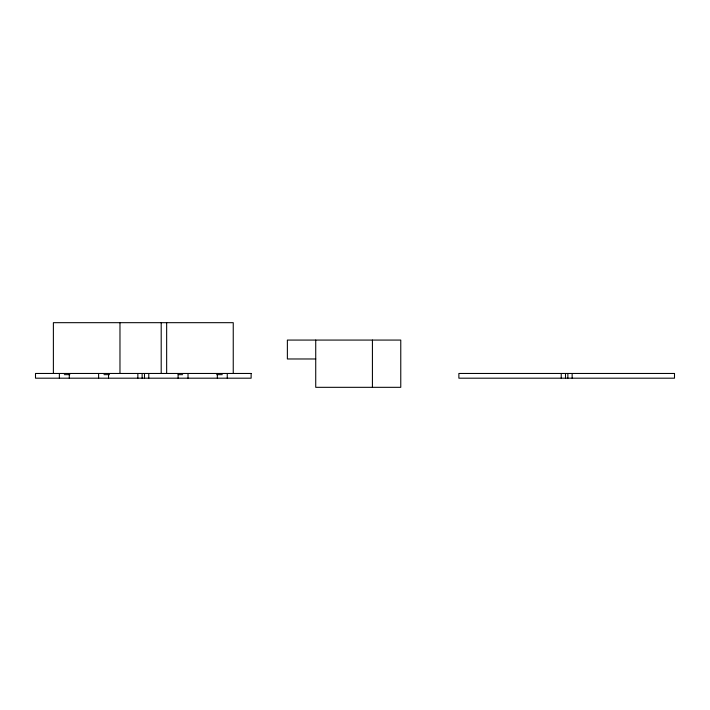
<?xml version="1.0" encoding="UTF-8"?>
<svg xmlns="http://www.w3.org/2000/svg" width="710" height="710" viewBox="0 0 710 710"><rect width="100%" height="100%" fill="white"/><g stroke="black" fill="none" stroke-linecap="round" stroke-linejoin="round"><path stroke-width="1.06" d="M315.728 358.976L287.373 358.976L287.373 340.072L400.768 340.072L400.768 387.323L315.728 387.323L315.728 340.072M64.344 374.649L69.846 374.649M103.988 374.649L109.491 374.649M178.237 374.649L182.648 374.649M216.781 374.649L222.283 374.649M572.145 373.469L572.145 378.19M567.867 373.469L567.867 378.19M565.506 373.469L565.506 378.19M561.228 373.469L561.228 378.19M372.422 340.072L372.422 387.323M233.244 373.469L233.244 322.677L53.383 322.677L53.383 373.469M227.262 373.469L227.262 378.19M217.34 373.469L217.34 378.19M188.017 373.469L188.017 378.19M178.095 373.469L178.095 378.19M166.655 322.677L166.655 373.469M161.197 322.677L161.197 373.469M148.772 373.469L148.772 378.19M144.494 373.469L144.494 378.19M142.133 373.469L142.133 378.19M137.855 373.469L137.855 378.19M119.972 322.677L119.972 373.469M108.532 373.469L108.532 378.19M98.61 373.469L98.61 378.19M69.287 373.469L69.287 378.19M59.365 373.469L59.365 378.19M251.127 373.469L35.5 373.469L35.5 378.19L251.127 378.19L251.127 373.469M674.5 373.469L458.873 373.469L458.873 378.19L674.5 378.19L674.5 373.469"/></g></svg>
